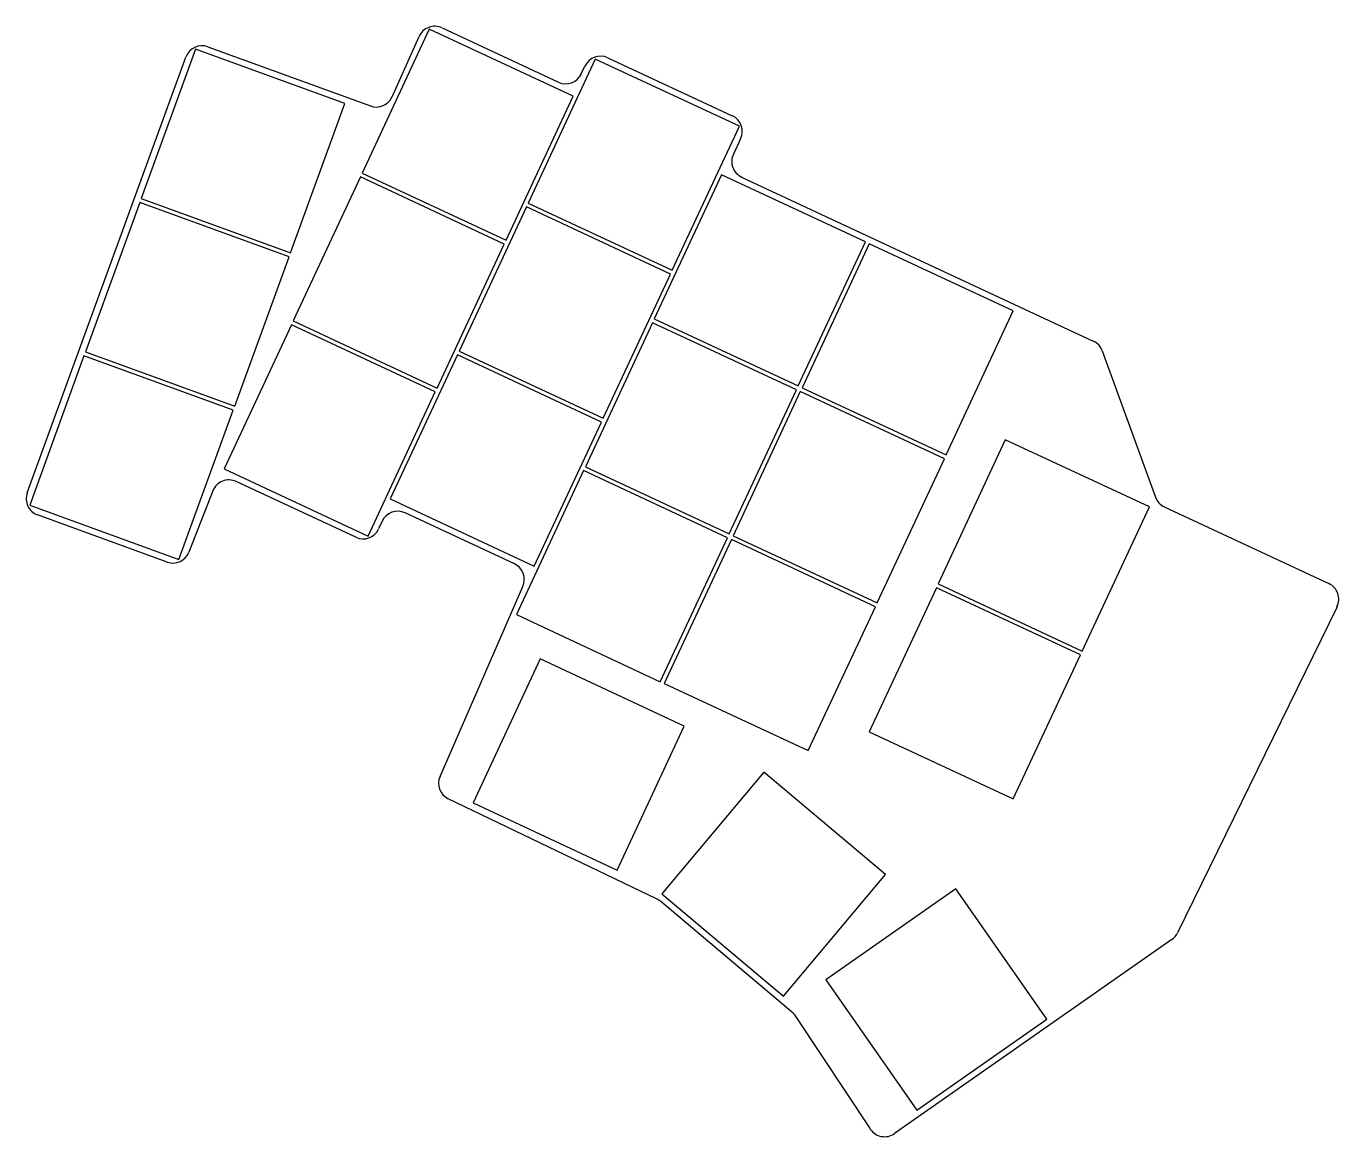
# Model space of a CAD drawing. Header units: millimetres. Extents: x 133 to 286, y -206 to -77.
import ezdxf

# ---------------------------------------------------------------- set-up
doc = ezdxf.new("R2010")
doc.units = ezdxf.units.MM

msp = doc.modelspace()

# ---------------------------------------------------------------- linework, layer by layer
for p, q in [((179.88, -77.43), (172.06, -94.2)), ((196.64, -85.25), (179.88, -77.43)), ((181.36, -77.3), (194.92, -83.62)), ((175.54, -85.33), (178.69, -78.29)), ((133.07, -131.44), (151.54, -80.7)), ((152.67, -79.78), (146.34, -97.16)), ((170.06, -86.11), (152.67, -79.78)), ((154.1, -79.5), (173.03, -86.39)), ((199.21, -80.93), (191.39, -97.7)), ((215.98, -88.75), (199.21, -80.93)), ((200.66, -80.78), (215.16, -87.54)), ((197.58, -82.65), (198, -81.75)), ((188.83, -102.02), (196.64, -85.25)), ((163.73, -103.49), (170.06, -86.11)), ((208.16, -105.52), (215.98, -88.75)), ((216.13, -90.2), (215.28, -92.01)), ((171.85, -94.65), (164.03, -111.42)), ((188.61, -102.47), (171.85, -94.65)), ((172.06, -94.2), (188.83, -102.02)), ((213.89, -94.4), (206.08, -111.17)), ((230.66, -102.22), (213.89, -94.4)), ((216.25, -94.67), (257.19, -113.76)), ((146.17, -97.63), (139.85, -115.02)), ((163.56, -103.96), (146.17, -97.63)), ((146.34, -97.16), (163.73, -103.49)), ((191.39, -97.7), (208.16, -105.52)), ((191.18, -98.15), (183.36, -114.92)), ((207.95, -105.97), (191.18, -98.15)), ((222.84, -118.98), (230.66, -102.22)), ((180.8, -119.24), (188.61, -102.47)), ((231.11, -102.43), (223.3, -119.2)), ((247.88, -110.25), (231.11, -102.43)), ((157.23, -121.34), (163.56, -103.96)), ((200.13, -122.74), (207.95, -105.97)), ((164.03, -111.42), (180.8, -119.24)), ((206.08, -111.17), (222.84, -118.98)), ((240.06, -127.01), (247.88, -110.25)), ((163.82, -111.87), (156, -128.64)), ((180.58, -119.69), (163.82, -111.87)), ((205.87, -111.62), (198.05, -128.39)), ((222.63, -119.44), (205.87, -111.62)), ((139.67, -115.49), (133.35, -132.87)), ((157.06, -121.81), (139.67, -115.49)), ((139.85, -115.02), (157.23, -121.34)), ((183.15, -115.37), (175.33, -132.14)), ((199.92, -123.19), (183.15, -115.37)), ((183.36, -114.92), (200.13, -122.74)), ((258.22, -114.89), (264.43, -131.94)), ((223.3, -119.2), (240.06, -127.01)), ((172.77, -136.46), (180.58, -119.69)), ((214.81, -136.2), (222.63, -119.44)), ((223.08, -119.65), (215.27, -136.42)), ((239.85, -127.47), (223.08, -119.65)), ((150.73, -139.2), (157.06, -121.81)), ((192.1, -139.96), (199.92, -123.19)), ((246.95, -125.26), (239.13, -142.03)), ((263.72, -133.08), (246.95, -125.26)), ((232.03, -144.23), (239.85, -127.47)), ((156, -128.64), (172.77, -136.46)), ((197.84, -128.84), (190.02, -145.61)), ((214.6, -136.66), (197.84, -128.84)), ((198.05, -128.39), (214.81, -136.2)), ((154.68, -131.2), (151.89, -138.34)), ((171.32, -136.61), (157.39, -130.11)), ((133.35, -132.87), (150.73, -139.2)), ((175.33, -132.14), (192.1, -139.96)), ((149.34, -139.49), (134.27, -134)), ((189.79, -139.71), (177.06, -133.77)), ((255.9, -149.85), (263.72, -133.08)), ((265.46, -133.07), (284.62, -142)), ((174.4, -134.74), (173.97, -135.64)), ((206.78, -153.42), (214.6, -136.66)), ((215.06, -136.87), (207.24, -153.64)), ((231.82, -144.69), (215.06, -136.87)), ((215.27, -136.42), (232.03, -144.23)), ((239.13, -142.03), (255.9, -149.85)), ((181.13, -164.44), (190.78, -142.32)), ((238.92, -142.48), (231.1, -159.25)), ((255.69, -150.3), (238.92, -142.48)), ((224, -161.45), (231.82, -144.69)), ((285.57, -144.69), (267, -182.67)), ((190.02, -145.61), (206.78, -153.42)), ((192.8, -150.76), (184.98, -167.53)), ((209.56, -158.58), (192.8, -150.76)), ((247.87, -167.07), (255.69, -150.3)), ((207.24, -153.64), (224, -161.45)), ((201.75, -175.35), (209.56, -158.58)), ((231.1, -159.25), (247.87, -167.07)), ((218.84, -163.96), (206.95, -178.13)), ((233.01, -175.85), (218.84, -163.96)), ((206.43, -178.76), (182.09, -167.04)), ((184.98, -167.53), (201.75, -175.35)), ((221.12, -190.03), (233.01, -175.85)), ((206.95, -178.13), (221.12, -190.03)), ((241.19, -177.54), (226.04, -188.15)), ((251.8, -192.7), (241.19, -177.54)), ((222.23, -192), (206.85, -179.03)), ((266.35, -183.43), (234.05, -206.04)), ((226.04, -188.15), (236.65, -203.31)), ((231.24, -205.5), (222.61, -192.43)), ((236.65, -203.31), (251.8, -192.7))]:
    msp.add_line(p, q)
for centre, start, end in [((180.51, -79.11), 65, 155.8881), ((153.42, -81.38), 70, 160), ((199.82, -82.59), 65, 155), ((195.77, -81.81), 245, 335), ((173.71, -84.51), 250, 335.8881), ((214.32, -89.35), 335, 65), ((217.1, -92.86), 155, 245), ((256.35, -115.57), 20, 65), ((156.54, -131.93), 65, 158.6596), ((134.95, -132.12), 160, 250), ((266.31, -131.25), 200, 245), ((176.21, -135.58), 65, 155), ((172.16, -134.8), 245, 335), ((150.03, -137.61), 250, 338.6596), ((188.94, -141.52), 336.4321, 65), ((283.77, -143.81), 333.9418, 65), ((182.96, -165.24), 156.4321, 244.2808), ((205.56, -180.56), 49.8667, 64.2808), ((265.2, -181.79), 305, 333.9418), ((220.94, -193.53), 33.4089, 49.8667), ((232.9, -204.4), 213.4089, 305)]:
    msp.add_arc(centre, 2, start, end)

doc.saveas('drawing.dxf')
